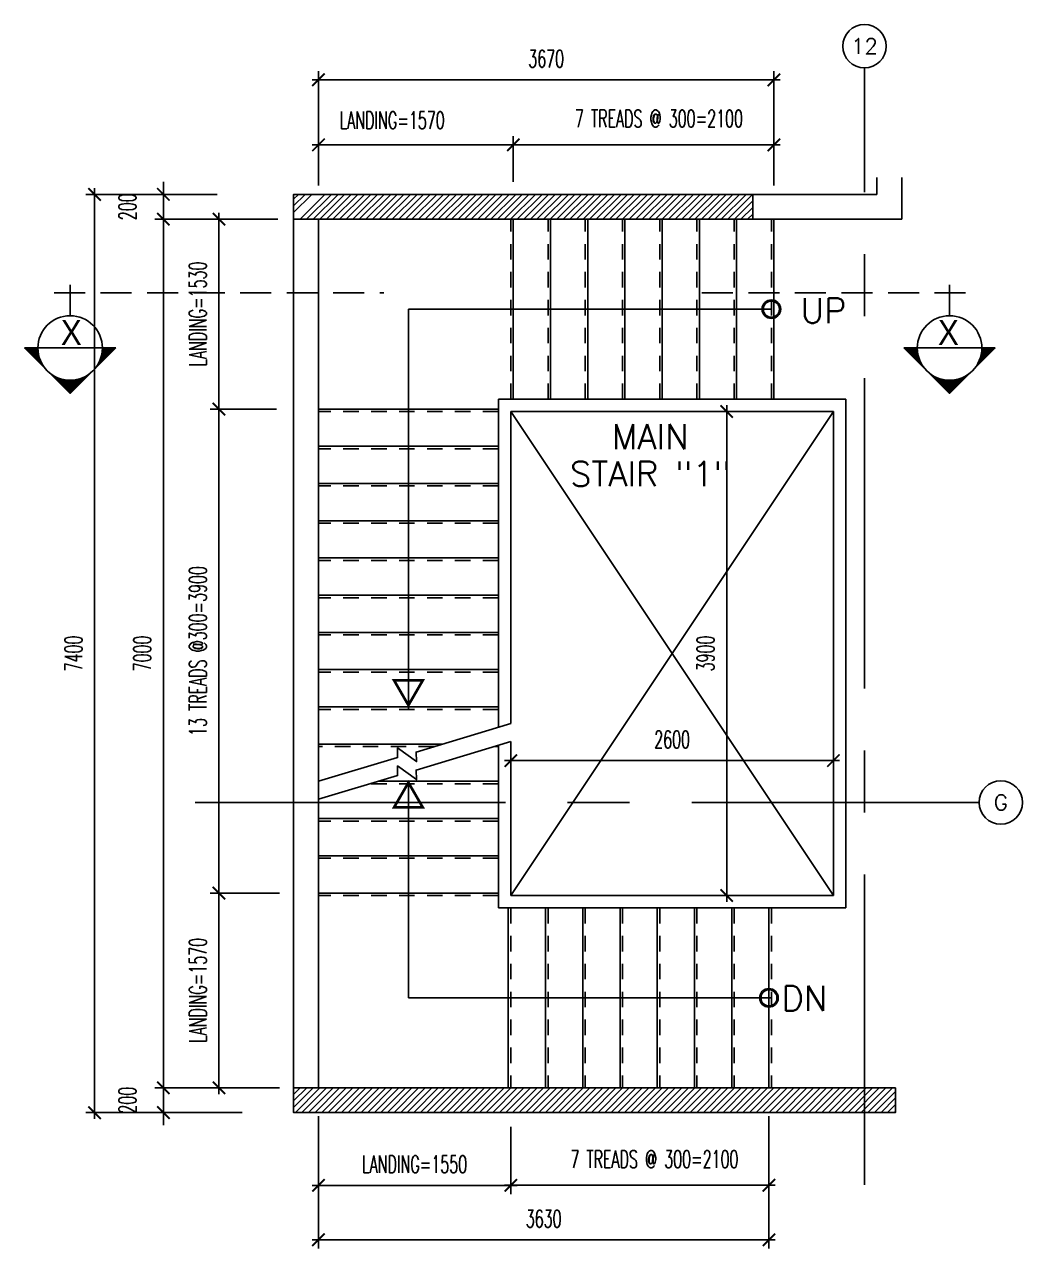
# Model space of a CAD drawing. Extents: x 417968.7 to 418005.4, y 43443.8 to 43480.2.
# Drawn here: x 417968.7 to 417976.75, y 43456.59 to 43466.45 of the extents above; entities that cross this region are included whole.
import ezdxf
from ezdxf.enums import TextEntityAlignment as Align

# ---------------------------------------------------------------- set-up
doc = ezdxf.new("R2010")
doc.units = 0
doc.header["$MEASUREMENT"] = 0
doc.header["$PDMODE"] = 3
doc.header["$PDSIZE"] = 0.1
for name, pattern in [('CENTERX2', [4, 2.5, -0.5, 0.5, -0.5]), ('HIDDEN', [0.375, 0.25, -0.125]), ('HIDDEN2', [0.1875, 0.125, -0.0625])]:
    doc.linetypes.add(name, pattern=pattern)
doc.layers.get('0').update_dxf_attribs({"linetype": 'CONTINUOUS'})
doc.layers.get('DEFPOINTS').update_dxf_attribs({"linetype": 'CONTINUOUS'})
for name, color, linetype in [('AX-CR', 2, 'CONTINUOUS'), ('AX-TXT', 4, 'CONTINUOUS'), ('AXES', 11, 'CENTERX2'), ('COL', 2, 'CONTINUOUS'), ('DIM', 4, 'CONTINUOUS'), ('DIM-OUT', 4, 'CONTINUOUS'), ('ELEV-MARK', 6, 'CONTINUOUS'), ('HAT', 8, 'CONTINUOUS'), ('RM-NAME', 2, 'CONTINUOUS'), ('SHAFT', 3, 'CONTINUOUS'), ('STR', 5, 'CONTINUOUS'), ('TXT1', 2, 'CONTINUOUS'), ('WALL', 6, 'CONTINUOUS')]:
    doc.layers.add(name, color=color, linetype=linetype)
doc.styles.add('ROMANS', font='ROMANS.shx', dxfattribs={"width": 0.6})
doc.styles.add('TTXT', font='swisse.ttf', dxfattribs={"width": 0.6})
doc.dimstyles.new('STANDARD in', dxfattribs={"dimtxt": 0.14, "dimasz": 0.1, "dimexe": 0.07, "dimexo": 0.05, "dimgap": 0.1, "dimtad": 1, "dimdec": 0, "dimlfac": 1000, "dimzin": 0, "dimdsep": 46, "dimtxsty": 'ROMANS', "dimblk": 'ARCHTICK', "dimcen": 0.05, "dimdle": 0.05, "dimclrd": 4, "dimclre": 4, "dimclrt": 2, "dimadec": 0, "dimazin": 0, "dimtfac": 1, "dimtdec": 0, "dimtmove": 2, "dimatfit": 3, "dimfxl": 0, "dimtolj": 1, "dimtzin": 0, "dimarcsym": 0})

# ---------------------------------------------------------------- blocks, each defined once
blk = doc.blocks.new('AXU')
at = {"layer": 'AX-CR'}
blk.add_circle((0, 350), 350, dxfattribs=at)
at = {"layer": 'AX-TXT', "style": 'ROMANS'}
blk.add_attdef('AX', text='', height=250, dxfattribs=at).set_placement((0, 350), align=Align.MIDDLE)
blk = doc.blocks.new('AXR')
at = {"layer": 'AX-CR'}
blk.add_circle((350, 0), 350, dxfattribs=at)
at = {"layer": 'AX-TXT', "style": 'ROMANS'}
blk.add_attdef('AX', text='', height=250, dxfattribs=at).set_placement((350, 0), align=Align.MIDDLE)
blk = doc.blocks.new('*X53')
at = {"color": 0}
for p, q in [((76229.2, 144853.9), (76375, 144999.7)), ((76229.2, 144907), (76322, 144999.7)), ((76229.2, 144960), (76269, 144999.7)), ((76281.1, 144799.7), (76481.1, 144999.7)), ((76334.1, 144799.7), (76534.1, 144999.7)), ((76387.2, 144799.7), (76587.2, 144999.7)), ((76440.2, 144799.7), (76640.2, 144999.7)), ((76493.2, 144799.7), (76693.2, 144999.7)), ((76546.3, 144799.7), (76746.3, 144999.7)), ((76599.3, 144799.7), (76799.3, 144999.7)), ((76652.3, 144799.7), (76852.3, 144999.7)), ((76705.4, 144799.7), (76905.4, 144999.7)), ((76758.4, 144799.7), (76958.4, 144999.7)), ((76811.4, 144799.7), (77011.4, 144999.7)), ((76864.4, 144799.7), (77064.4, 144999.7)), ((76917.5, 144799.7), (77117.5, 144999.7)), ((76970.5, 144799.7), (77170.5, 144999.7)), ((77023.5, 144799.7), (77223.5, 144999.7)), ((77076.6, 144799.7), (77276.6, 144999.7)), ((77129.6, 144799.7), (77329.6, 144999.7)), ((77182.6, 144799.7), (77382.6, 144999.7)), ((77235.7, 144799.7), (77435.7, 144999.7)), ((77288.7, 144799.7), (77488.7, 144999.7)), ((77341.7, 144799.7), (77541.7, 144999.7)), ((77394.8, 144799.7), (77594.8, 144999.7)), ((77447.8, 144799.7), (77647.8, 144999.7)), ((77500.8, 144799.7), (77700.8, 144999.7)), ((77553.9, 144799.7), (77753.9, 144999.7)), ((77606.9, 144799.7), (77806.9, 144999.7)), ((77659.9, 144799.7), (77859.9, 144999.7)), ((77713, 144799.7), (77913, 144999.7)), ((77766, 144799.7), (77966, 144999.7)), ((77819, 144799.7), (78019, 144999.7)), ((77872.1, 144799.7), (78072.1, 144999.7)), ((77925.1, 144799.7), (78125.1, 144999.7)), ((77978.1, 144799.7), (78178.1, 144999.7)), ((78031.2, 144799.7), (78231.2, 144999.7)), ((78084.2, 144799.7), (78284.2, 144999.7)), ((78137.2, 144799.7), (78337.2, 144999.7)), ((78190.3, 144799.7), (78390.3, 144999.7)), ((78243.3, 144799.7), (78443.3, 144999.7)), ((78296.3, 144799.7), (78496.3, 144999.7)), ((78349.4, 144799.7), (78549.4, 144999.7)), ((78402.4, 144799.7), (78602.4, 144999.7)), ((78455.4, 144799.7), (78655.4, 144999.7)), ((78508.5, 144799.7), (78708.5, 144999.7)), ((78561.5, 144799.7), (78761.5, 144999.7)), ((78614.5, 144799.7), (78814.5, 144999.7)), ((78667.6, 144799.7), (78867.6, 144999.7)), ((78720.6, 144799.7), (78920.6, 144999.7)), ((78773.6, 144799.7), (78973.6, 144999.7)), ((78826.7, 144799.7), (79026.7, 144999.7)), ((78879.7, 144799.7), (79079.7, 144999.7)), ((78932.7, 144799.7), (79132.7, 144999.7)), ((78985.8, 144799.7), (79185.8, 144999.7)), ((79038.8, 144799.7), (79238.8, 144999.7)), ((79091.8, 144799.7), (79291.8, 144999.7)), ((79144.9, 144799.7), (79344.9, 144999.7)), ((79197.9, 144799.7), (79397.9, 144999.7)), ((79250.9, 144799.7), (79450.9, 144999.7)), ((79304, 144799.7), (79504, 144999.7)), ((79357, 144799.7), (79557, 144999.7)), ((79410, 144799.7), (79610, 144999.7)), ((79463.1, 144799.7), (79663.1, 144999.7)), ((79516.1, 144799.7), (79716.1, 144999.7)), ((79569.1, 144799.7), (79769.1, 144999.7)), ((79622.2, 144799.7), (79822.2, 144999.7)), ((79675.2, 144799.7), (79875.2, 144999.7)), ((79728.2, 144799.7), (79928.2, 144999.7)), ((79781.3, 144799.7), (79929.2, 144947.7)), ((79834.3, 144799.7), (79929.2, 144894.7)), ((79887.3, 144799.7), (79929.2, 144841.6))]:
    blk.add_line(p, q, dxfattribs=at)
blk = doc.blocks.new('*X52')
at = {"color": 0}
for p, q in [((76229.2, 137641.4), (76387.5, 137799.7)), ((76229.2, 137694.5), (76334.5, 137799.7)), ((76229.2, 137747.5), (76281.4, 137799.7)), ((76240.5, 137599.7), (76440.5, 137799.7)), ((76293.6, 137599.7), (76493.6, 137799.7)), ((76346.6, 137599.7), (76546.6, 137799.7)), ((76399.6, 137599.7), (76599.6, 137799.7)), ((76452.7, 137599.7), (76652.7, 137799.7)), ((76505.7, 137599.7), (76705.7, 137799.7)), ((76558.7, 137599.7), (76758.7, 137799.7)), ((76611.8, 137599.7), (76811.8, 137799.7)), ((76664.8, 137599.7), (76864.8, 137799.7)), ((76717.8, 137599.7), (76917.8, 137799.7)), ((76770.9, 137599.7), (76970.9, 137799.7)), ((76823.9, 137599.7), (77023.9, 137799.7)), ((76876.9, 137599.7), (77076.9, 137799.7)), ((76930, 137599.7), (77130, 137799.7)), ((76983, 137599.7), (77183, 137799.7)), ((77036, 137599.7), (77236, 137799.7)), ((77089.1, 137599.7), (77289.1, 137799.7)), ((77142.1, 137599.7), (77342.1, 137799.7)), ((77195.1, 137599.7), (77395.1, 137799.7)), ((77248.2, 137599.7), (77448.2, 137799.7)), ((77301.2, 137599.7), (77501.2, 137799.7)), ((77354.2, 137599.7), (77554.2, 137799.7)), ((77407.3, 137599.7), (77607.3, 137799.7)), ((77460.3, 137599.7), (77660.3, 137799.7)), ((77513.3, 137599.7), (77713.3, 137799.7)), ((77566.4, 137599.7), (77766.4, 137799.7)), ((77619.4, 137599.7), (77819.4, 137799.7)), ((77672.4, 137599.7), (77872.4, 137799.7)), ((77725.5, 137599.7), (77925.5, 137799.7)), ((77778.5, 137599.7), (77978.5, 137799.7)), ((77831.5, 137599.7), (78031.5, 137799.7)), ((77884.6, 137599.7), (78084.6, 137799.7)), ((77937.6, 137599.7), (78137.6, 137799.7)), ((77990.6, 137599.7), (78190.6, 137799.7)), ((78043.7, 137599.7), (78243.7, 137799.7)), ((78096.7, 137599.7), (78296.7, 137799.7)), ((78149.7, 137599.7), (78349.7, 137799.7)), ((78202.8, 137599.7), (78402.8, 137799.7)), ((78255.8, 137599.7), (78455.8, 137799.7)), ((78308.8, 137599.7), (78508.8, 137799.7)), ((78361.9, 137599.7), (78561.9, 137799.7)), ((78414.9, 137599.7), (78614.9, 137799.7)), ((78467.9, 137599.7), (78667.9, 137799.7)), ((78521, 137599.7), (78721, 137799.7)), ((78574, 137599.7), (78774, 137799.7)), ((78627, 137599.7), (78827, 137799.7)), ((78680.1, 137599.7), (78880.1, 137799.7)), ((78733.1, 137599.7), (78933.1, 137799.7)), ((78786.1, 137599.7), (78986.1, 137799.7)), ((78839.2, 137599.7), (79039.2, 137799.7)), ((78892.2, 137599.7), (79092.2, 137799.7)), ((78945.2, 137599.7), (79145.2, 137799.7)), ((78998.3, 137599.7), (79198.3, 137799.7)), ((79051.3, 137599.7), (79251.3, 137799.7)), ((79104.3, 137599.7), (79304.3, 137799.7)), ((79157.4, 137599.7), (79357.4, 137799.7)), ((79210.4, 137599.7), (79410.4, 137799.7)), ((79263.4, 137599.7), (79463.4, 137799.7)), ((79316.5, 137599.7), (79516.5, 137799.7)), ((79369.5, 137599.7), (79569.5, 137799.7)), ((79422.5, 137599.7), (79622.5, 137799.7)), ((79475.6, 137599.7), (79675.6, 137799.7)), ((79528.6, 137599.7), (79728.6, 137799.7)), ((79581.6, 137599.7), (79781.6, 137799.7)), ((79634.7, 137599.7), (79834.7, 137799.7)), ((79687.7, 137599.7), (79887.7, 137799.7)), ((79740.7, 137599.7), (79940.7, 137799.7)), ((79793.8, 137599.7), (79993.8, 137799.7)), ((79846.8, 137599.7), (80046.8, 137799.7)), ((79899.8, 137599.7), (80099.8, 137799.7)), ((79952.9, 137599.7), (80152.9, 137799.7)), ((80005.9, 137599.7), (80205.9, 137799.7)), ((80058.9, 137599.7), (80258.9, 137799.7)), ((80112, 137599.7), (80312, 137799.7)), ((80165, 137599.7), (80365, 137799.7)), ((80218, 137599.7), (80418, 137799.7)), ((80271.1, 137599.7), (80471.1, 137799.7)), ((80324.1, 137599.7), (80524.1, 137799.7)), ((80377.1, 137599.7), (80577.1, 137799.7)), ((80430.2, 137599.7), (80630.2, 137799.7)), ((80483.2, 137599.7), (80683.2, 137799.7)), ((80536.2, 137599.7), (80736.2, 137799.7)), ((80589.2, 137599.7), (80789.2, 137799.7)), ((80642.3, 137599.7), (80842.3, 137799.7)), ((80695.3, 137599.7), (80895.3, 137799.7)), ((80748.3, 137599.7), (80948.3, 137799.7)), ((80801.4, 137599.7), (81001.4, 137799.7)), ((80854.4, 137599.7), (81054.4, 137799.7)), ((80907.4, 137599.7), (81079.2, 137771.5)), ((80960.5, 137599.7), (81079.2, 137718.5)), ((81013.5, 137599.7), (81079.2, 137665.4)), ((81066.5, 137599.7), (81079.2, 137612.4))]:
    blk.add_line(p, q, dxfattribs=at)
blk = doc.blocks.new('_ARCHTICK')
at = {"color": 0, "linetype": 'ByBlock', "const_width": 0.15}
blk.add_lwpolyline([(-0.5, -0.5), (0.5, 0.5)], dxfattribs=at)
blk = doc.blocks.new('*D54')
at = {"layer": 'DEFPOINTS', "color": 0, "linetype": 'ByBlock'}
for p in [(417974.4456, 43463.3355), (417974.3628, 43459.4355), (417974.4456, 43459.4355)]:
    blk.add_point(p, dxfattribs=at)
at = {"layer": 'DIM', "color": 4, "linetype": 'ByBlock', "lineweight": -2}
for p, q in [((417974.3628, 43463.3855), (417974.3628, 43459.3855)), ((417974.3956, 43463.3355), (417974.2928, 43463.3355)), ((417974.3956, 43459.4355), (417974.2928, 43459.4355))]:
    blk.add_line(p, q, dxfattribs=at)
at = {"layer": 'DIM', "color": 4, "linetype": 'ByBlock', "lineweight": -2, "xscale": 0.1, "yscale": 0.1, "zscale": 0.1}
for p, rotation in [((417974.3628, 43463.3355), 90), ((417974.3628, 43459.4355), 270)]:
    blk.add_blockref('_ARCHTICK', p, dxfattribs=dict(at, rotation=rotation))
at = {"layer": 'DIM', "color": 2, "linetype": 'ByBlock', "insert": (417974.1928, 43461.3855), "char_height": 0.14, "attachment_point": 5, "rotation": 90, "style": 'ROMANS'}
blk.add_mtext('\\A1;3900', dxfattribs=at)
blk = doc.blocks.new('*D55')
at = {"layer": 'DEFPOINTS', "color": 0, "linetype": 'ByBlock'}
for p in [(417972.6232, 43460.5228), (417972.6232, 43460.5228), (417975.2232, 43460.5228)]:
    blk.add_point(p, dxfattribs=at)
at = {"layer": 'DIM', "color": 4, "linetype": 'ByBlock', "lineweight": -2}
for p, q in [((417972.6232, 43460.5728), (417972.6232, 43460.5928)), ((417975.2232, 43460.5728), (417975.2232, 43460.5928)), ((417975.2732, 43460.5228), (417972.5732, 43460.5228))]:
    blk.add_line(p, q, dxfattribs=at)
at = {"layer": 'DIM', "color": 4, "linetype": 'ByBlock', "lineweight": -2, "xscale": 0.1, "yscale": 0.1, "zscale": 0.1, "rotation": 180}
blk.add_blockref('_ARCHTICK', (417972.6232, 43460.5228), dxfattribs=at)
at = {"layer": 'DIM', "color": 4, "linetype": 'ByBlock', "lineweight": -2, "xscale": 0.1, "yscale": 0.1, "zscale": 0.1}
blk.add_blockref('_ARCHTICK', (417975.2232, 43460.5228), dxfattribs=at)
at = {"layer": 'DIM', "color": 2, "linetype": 'ByBlock', "insert": (417973.9232, 43460.6928), "char_height": 0.14, "attachment_point": 5, "style": 'ROMANS'}
blk.add_mtext('\\A1;2600', dxfattribs=at)
blk = doc.blocks.new('*D56')
at = {"layer": 'DEFPOINTS', "color": 0}
for p in [(417970.3072, 43464.8855), (417969.8233, 43457.8855), (417970.3543, 43457.8855)]:
    blk.add_point(p, dxfattribs=at)
at = {"layer": 'DIM-OUT', "color": 4, "lineweight": -2}
for p, q in [((417969.8233, 43464.9355), (417969.8233, 43457.8355)), ((417970.2572, 43464.8855), (417969.7533, 43464.8855)), ((417970.3043, 43457.8855), (417969.7533, 43457.8855))]:
    blk.add_line(p, q, dxfattribs=at)
at = {"layer": 'DIM-OUT', "color": 4, "lineweight": -2, "xscale": 0.1, "yscale": 0.1, "zscale": 0.1}
for p, rotation in [((417969.8233, 43464.8855), 90), ((417969.8233, 43457.8855), 270)]:
    blk.add_blockref('_ARCHTICK', p, dxfattribs=dict(at, rotation=rotation))
at = {"layer": 'DIM-OUT', "color": 2, "insert": (417969.6533, 43461.3855), "char_height": 0.14, "attachment_point": 5, "rotation": 90, "style": 'ROMANS'}
blk.add_mtext('\\A1;7000', dxfattribs=at)
blk = doc.blocks.new('*D57')
at = {"layer": 'DEFPOINTS', "color": 0}
for p in [(417969.8233, 43465.0855), (417970.3079, 43465.0855), (417970.1131, 43464.8855)]:
    blk.add_point(p, dxfattribs=at)
at = {"layer": 'DIM-OUT', "color": 4, "lineweight": -2}
for p, q in [((417969.8233, 43465.0855), (417969.8233, 43465.1855)), ((417970.2579, 43465.0855), (417969.7533, 43465.0855)), ((417969.8233, 43464.8855), (417969.8233, 43465.0855)), ((417970.0631, 43464.8855), (417969.7533, 43464.8855)), ((417969.8233, 43464.8855), (417969.8233, 43464.7855))]:
    blk.add_line(p, q, dxfattribs=at)
at = {"layer": 'DIM-OUT', "color": 4, "lineweight": -2, "xscale": 0.1, "yscale": 0.1, "zscale": 0.1}
for p, rotation in [((417969.8233, 43465.0855), 270), ((417969.8233, 43464.8855), 90)]:
    blk.add_blockref('_ARCHTICK', p, dxfattribs=dict(at, rotation=rotation))
at = {"layer": 'DIM-OUT', "color": 2, "insert": (417969.5333, 43464.9855), "char_height": 0.14, "attachment_point": 5, "rotation": 90, "style": 'ROMANS'}
blk.add_mtext('\\A1;200', dxfattribs=at)
blk = doc.blocks.new('*D58')
at = {"layer": 'DEFPOINTS', "color": 0}
for p in [(417969.8233, 43457.8855), (417970.3079, 43457.8855), (417970.3657, 43457.6855)]:
    blk.add_point(p, dxfattribs=at)
at = {"layer": 'DIM-OUT', "color": 4, "lineweight": -2}
for p, q in [((417969.8233, 43457.8855), (417969.8233, 43457.9855)), ((417970.2579, 43457.8855), (417969.7533, 43457.8855)), ((417969.8233, 43457.6855), (417969.8233, 43457.8855)), ((417970.3157, 43457.6855), (417969.7533, 43457.6855)), ((417969.8233, 43457.6855), (417969.8233, 43457.5855))]:
    blk.add_line(p, q, dxfattribs=at)
at = {"layer": 'DIM-OUT', "color": 4, "lineweight": -2, "xscale": 0.1, "yscale": 0.1, "zscale": 0.1}
for p, rotation in [((417969.8233, 43457.8855), 270), ((417969.8233, 43457.6855), 90)]:
    blk.add_blockref('_ARCHTICK', p, dxfattribs=dict(at, rotation=rotation))
at = {"layer": 'DIM-OUT', "color": 2, "insert": (417969.5333, 43457.7855), "char_height": 0.14, "attachment_point": 5, "rotation": 90, "style": 'ROMANS'}
blk.add_mtext('\\A1;200', dxfattribs=at)
blk = doc.blocks.new('*D59')
at = {"layer": 'DEFPOINTS', "color": 0}
for p in [(417970.2547, 43465.0855), (417969.2693, 43457.6855), (417970.5073, 43457.6855)]:
    blk.add_point(p, dxfattribs=at)
at = {"layer": 'DIM-OUT', "color": 4, "lineweight": -2}
for p, q in [((417969.2693, 43465.1355), (417969.2693, 43457.6355)), ((417970.2047, 43465.0855), (417969.1993, 43465.0855)), ((417970.4573, 43457.6855), (417969.1993, 43457.6855))]:
    blk.add_line(p, q, dxfattribs=at)
at = {"layer": 'DIM-OUT', "color": 4, "lineweight": -2, "xscale": 0.1, "yscale": 0.1, "zscale": 0.1}
for p, rotation in [((417969.2693, 43465.0855), 90), ((417969.2693, 43457.6855), 270)]:
    blk.add_blockref('_ARCHTICK', p, dxfattribs=dict(at, rotation=rotation))
at = {"layer": 'DIM-OUT', "color": 2, "insert": (417969.0993, 43461.3855), "char_height": 0.14, "attachment_point": 5, "rotation": 90, "style": 'ROMANS'}
blk.add_mtext('\\A1;7400', dxfattribs=at)
blk = doc.blocks.new('*D61')
at = {"layer": 'DEFPOINTS', "color": 0}
for p in [(417972.6432, 43465.4845), (417971.0732, 43465.1372), (417972.6432, 43465.1372)]:
    blk.add_point(p, dxfattribs=at)
at = {"layer": 'DIM-OUT', "color": 4, "lineweight": -2}
for p, q in [((417971.0732, 43465.1872), (417971.0732, 43465.5545)), ((417972.6432, 43465.1872), (417972.6432, 43465.5545)), ((417971.0232, 43465.4845), (417972.6932, 43465.4845))]:
    blk.add_line(p, q, dxfattribs=at)
at = {"layer": 'DIM-OUT', "color": 4, "lineweight": -2, "xscale": 0.1, "yscale": 0.1, "zscale": 0.1, "rotation": 180}
blk.add_blockref('_ARCHTICK', (417971.0732, 43465.4845), dxfattribs=at)
at = {"layer": 'DIM-OUT', "color": 4, "lineweight": -2, "xscale": 0.1, "yscale": 0.1, "zscale": 0.1}
blk.add_blockref('_ARCHTICK', (417972.6432, 43465.4845), dxfattribs=at)
at = {"layer": 'DIM-OUT', "color": 2, "insert": (417971.6673, 43465.6825), "char_height": 0.14, "attachment_point": 5, "style": 'ROMANS'}
blk.add_mtext('\\A1;LANDING=1570', dxfattribs=at)
blk = doc.blocks.new('*D62')
at = {"layer": 'DEFPOINTS', "color": 0}
for p in [(417974.7432, 43465.4845), (417972.6432, 43465.1372), (417974.7432, 43465.1372)]:
    blk.add_point(p, dxfattribs=at)
at = {"layer": 'DIM-OUT', "color": 4, "lineweight": -2}
for p, q in [((417972.6432, 43465.1872), (417972.6432, 43465.5545)), ((417974.7432, 43465.1872), (417974.7432, 43465.5545)), ((417972.5932, 43465.4845), (417974.7932, 43465.4845))]:
    blk.add_line(p, q, dxfattribs=at)
at = {"layer": 'DIM-OUT', "color": 4, "lineweight": -2, "xscale": 0.1, "yscale": 0.1, "zscale": 0.1, "rotation": 180}
blk.add_blockref('_ARCHTICK', (417972.6432, 43465.4845), dxfattribs=at)
at = {"layer": 'DIM-OUT', "color": 4, "lineweight": -2, "xscale": 0.1, "yscale": 0.1, "zscale": 0.1}
blk.add_blockref('_ARCHTICK', (417974.7432, 43465.4845), dxfattribs=at)
at = {"layer": 'DIM-OUT', "color": 2, "insert": (417973.8171, 43465.6963), "char_height": 0.14, "attachment_point": 5, "style": 'ROMANS'}
blk.add_mtext('\\A1;7 TREADS @ 300=2100', dxfattribs=at)
blk = doc.blocks.new('*D63')
at = {"layer": 'DEFPOINTS', "color": 0}
for p in [(417970.7966, 43464.8855), (417970.2708, 43463.3555), (417970.7857, 43463.3555)]:
    blk.add_point(p, dxfattribs=at)
at = {"layer": 'DIM-OUT', "color": 4, "lineweight": -2}
for p, q in [((417970.2708, 43464.9355), (417970.2708, 43463.3055)), ((417970.7466, 43464.8855), (417970.2008, 43464.8855)), ((417970.7357, 43463.3555), (417970.2008, 43463.3555))]:
    blk.add_line(p, q, dxfattribs=at)
at = {"layer": 'DIM-OUT', "color": 4, "lineweight": -2, "xscale": 0.1, "yscale": 0.1, "zscale": 0.1}
for p, rotation in [((417970.2708, 43464.8855), 90), ((417970.2708, 43463.3555), 270)]:
    blk.add_blockref('_ARCHTICK', p, dxfattribs=dict(at, rotation=rotation))
at = {"layer": 'DIM-OUT', "color": 2, "insert": (417970.1008, 43464.1205), "char_height": 0.14, "attachment_point": 5, "rotation": 90, "style": 'ROMANS'}
blk.add_mtext('\\A1;LANDING=1530', dxfattribs=at)
blk = doc.blocks.new('*D64')
at = {"layer": 'DEFPOINTS', "color": 0}
for p in [(417970.6999, 43463.3555), (417970.2713, 43459.4555), (417970.6999, 43459.4555)]:
    blk.add_point(p, dxfattribs=at)
at = {"layer": 'DIM-OUT', "color": 4, "lineweight": -2}
for p, q in [((417970.6499, 43463.3555), (417970.2013, 43463.3555)), ((417970.2713, 43463.4055), (417970.2713, 43459.4055)), ((417970.6499, 43459.4555), (417970.2013, 43459.4555))]:
    blk.add_line(p, q, dxfattribs=at)
at = {"layer": 'DIM-OUT', "color": 4, "lineweight": -2, "xscale": 0.1, "yscale": 0.1, "zscale": 0.1}
for p, rotation in [((417970.2713, 43463.3555), 90), ((417970.2713, 43459.4555), 270)]:
    blk.add_blockref('_ARCHTICK', p, dxfattribs=dict(at, rotation=rotation))
at = {"layer": 'DIM-OUT', "color": 2, "insert": (417970.1013, 43461.4055), "char_height": 0.14, "attachment_point": 5, "rotation": 90, "style": 'ROMANS'}
blk.add_mtext('\\A1;13 TREADS @300=3900', dxfattribs=at)
blk = doc.blocks.new('*D65')
at = {"layer": 'DEFPOINTS', "color": 0}
for p in [(417970.8091, 43459.4555), (417970.2713, 43457.8855), (417970.8091, 43457.8855)]:
    blk.add_point(p, dxfattribs=at)
at = {"layer": 'DIM-OUT', "color": 4, "lineweight": -2}
for p, q in [((417970.2713, 43459.5055), (417970.2713, 43457.8355)), ((417970.7591, 43459.4555), (417970.2013, 43459.4555)), ((417970.7591, 43457.8855), (417970.2013, 43457.8855))]:
    blk.add_line(p, q, dxfattribs=at)
at = {"layer": 'DIM-OUT', "color": 4, "lineweight": -2, "xscale": 0.1, "yscale": 0.1, "zscale": 0.1}
for p, rotation in [((417970.2713, 43459.4555), 90), ((417970.2713, 43457.8855), 270)]:
    blk.add_blockref('_ARCHTICK', p, dxfattribs=dict(at, rotation=rotation))
at = {"layer": 'DIM-OUT', "color": 2, "insert": (417970.1013, 43458.6705), "char_height": 0.14, "attachment_point": 5, "rotation": 90, "style": 'ROMANS'}
blk.add_mtext('\\A1;LANDING=1570', dxfattribs=at)
blk = doc.blocks.new('*D66')
at = {"layer": 'DEFPOINTS', "color": 0}
for p in [(417972.6232, 43457.621), (417974.7032, 43457.621), (417974.7032, 43457.1004)]:
    blk.add_point(p, dxfattribs=at)
at = {"layer": 'DIM-OUT', "color": 4, "lineweight": -2}
for p, q in [((417972.6232, 43457.571), (417972.6232, 43457.0304)), ((417974.7032, 43457.571), (417974.7032, 43457.0304)), ((417972.5732, 43457.1004), (417974.7532, 43457.1004))]:
    blk.add_line(p, q, dxfattribs=at)
at = {"layer": 'DIM-OUT', "color": 4, "lineweight": -2, "xscale": 0.1, "yscale": 0.1, "zscale": 0.1, "rotation": 180}
blk.add_blockref('_ARCHTICK', (417972.6232, 43457.1004), dxfattribs=at)
at = {"layer": 'DIM-OUT', "color": 4, "lineweight": -2, "xscale": 0.1, "yscale": 0.1, "zscale": 0.1}
blk.add_blockref('_ARCHTICK', (417974.7032, 43457.1004), dxfattribs=at)
at = {"layer": 'DIM-OUT', "color": 2, "insert": (417973.7807, 43457.3109), "char_height": 0.14, "attachment_point": 5, "style": 'ROMANS'}
blk.add_mtext('\\A1;7 TREADS @ 300=2100', dxfattribs=at)
blk = doc.blocks.new('*D70')
at = {"layer": 'DEFPOINTS', "color": 0}
for p in [(417971.0732, 43466.0084), (417971.0732, 43465.1077), (417974.7432, 43465.1077)]:
    blk.add_point(p, dxfattribs=at)
at = {"layer": 'DIM-OUT', "color": 4, "lineweight": -2}
for p, q in [((417974.7932, 43466.0084), (417971.0232, 43466.0084)), ((417971.0732, 43465.1577), (417971.0732, 43466.0784)), ((417974.7432, 43465.1577), (417974.7432, 43466.0784))]:
    blk.add_line(p, q, dxfattribs=at)
at = {"layer": 'DIM-OUT', "color": 4, "lineweight": -2, "xscale": 0.1, "yscale": 0.1, "zscale": 0.1, "rotation": 180}
blk.add_blockref('_ARCHTICK', (417971.0732, 43466.0084), dxfattribs=at)
at = {"layer": 'DIM-OUT', "color": 4, "lineweight": -2, "xscale": 0.1, "yscale": 0.1, "zscale": 0.1}
blk.add_blockref('_ARCHTICK', (417974.7432, 43466.0084), dxfattribs=at)
at = {"layer": 'DIM-OUT', "color": 2, "insert": (417972.9082, 43466.1784), "char_height": 0.14, "attachment_point": 5, "style": 'ROMANS'}
blk.add_mtext('\\A1;3670', dxfattribs=at)
blk = doc.blocks.new('*D71')
at = {"layer": 'DEFPOINTS', "color": 0}
for p in [(417971.0732, 43457.7086), (417974.7032, 43457.7086), (417974.7032, 43456.6607)]:
    blk.add_point(p, dxfattribs=at)
at = {"layer": 'DIM-OUT', "color": 4, "lineweight": -2}
for p, q in [((417971.0732, 43457.6586), (417971.0732, 43456.5907)), ((417974.7032, 43457.6586), (417974.7032, 43456.5907)), ((417971.0232, 43456.6607), (417974.7532, 43456.6607))]:
    blk.add_line(p, q, dxfattribs=at)
at = {"layer": 'DIM-OUT', "color": 4, "lineweight": -2, "xscale": 0.1, "yscale": 0.1, "zscale": 0.1, "rotation": 180}
blk.add_blockref('_ARCHTICK', (417971.0732, 43456.6607), dxfattribs=at)
at = {"layer": 'DIM-OUT', "color": 4, "lineweight": -2, "xscale": 0.1, "yscale": 0.1, "zscale": 0.1}
blk.add_blockref('_ARCHTICK', (417974.7032, 43456.6607), dxfattribs=at)
at = {"layer": 'DIM-OUT', "color": 2, "insert": (417972.8882, 43456.8307), "char_height": 0.14, "attachment_point": 5, "style": 'ROMANS'}
blk.add_mtext('\\A1;3630', dxfattribs=at)
blk = doc.blocks.new('*D72')
at = {"layer": 'DEFPOINTS', "color": 0}
for p in [(417971.0732, 43457.5249), (417972.6232, 43457.5256), (417971.0732, 43457.0997)]:
    blk.add_point(p, dxfattribs=at)
at = {"layer": 'DIM-OUT', "color": 4, "lineweight": -2}
for p, q in [((417971.0732, 43457.4749), (417971.0732, 43457.0297)), ((417972.6232, 43457.4756), (417972.6232, 43457.0297)), ((417972.6732, 43457.0997), (417971.0232, 43457.0997))]:
    blk.add_line(p, q, dxfattribs=at)
at = {"layer": 'DIM-OUT', "color": 4, "lineweight": -2, "xscale": 0.1, "yscale": 0.1, "zscale": 0.1, "rotation": 180}
blk.add_blockref('_ARCHTICK', (417971.0732, 43457.0997), dxfattribs=at)
at = {"layer": 'DIM-OUT', "color": 4, "lineweight": -2, "xscale": 0.1, "yscale": 0.1, "zscale": 0.1}
blk.add_blockref('_ARCHTICK', (417972.6232, 43457.0997), dxfattribs=at)
at = {"layer": 'DIM-OUT', "color": 2, "insert": (417971.8482, 43457.2697), "char_height": 0.14, "attachment_point": 5, "style": 'ROMANS'}
blk.add_mtext('\\A1;LANDING=1550', dxfattribs=at)
blk = doc.blocks.new('*X25')
at = {"color": 0}
for p, q in [((14608, 7877), (14819, 8088)), ((14625, 7890), (14821, 8086)), ((14637, 7899), (14823, 8084)), ((14647, 7905), (14825, 8082)), ((14656, 7910), (14826, 8081)), ((14664, 7915), (14828, 8079)), ((14671, 7919), (14830, 8077)), ((14678, 7922), (14832, 8075)), ((14685, 7925), (14833, 8073)), ((14691, 7928), (14835, 8072)), ((14697, 7930), (14837, 8070)), ((14703, 7933), (14839, 8068)), ((14709, 7935), (14841, 8066)), ((14714, 7937), (14842, 8065)), ((14719, 7938), (14844, 8063)), ((14725, 7940), (14846, 8061)), ((14730, 7941), (14848, 8059)), ((14734, 7943), (14849, 8058)), ((14739, 7944), (14851, 8056)), ((14744, 7945), (14853, 8054)), ((14749, 7946), (14855, 8052)), ((14753, 7947), (14856, 8051)), ((14757, 7948), (14858, 8049)), ((14762, 7949), (14860, 8047)), ((14766, 7950), (14862, 8045)), ((14770, 7950), (14863, 8043)), ((14774, 7951), (14865, 8042)), ((14778, 7951), (14867, 8040)), ((14782, 7952), (14869, 8038)), ((14786, 7952), (14871, 8036)), ((14790, 7953), (14872, 8035)), ((14794, 7953), (14874, 8033)), ((14798, 7953), (14876, 8031)), ((14802, 7953), (14878, 8029)), ((14805, 7954), (14879, 8028)), ((14809, 7954), (14881, 8026)), ((14813, 7954), (14883, 8024)), ((14816, 7954), (14885, 8022)), ((14820, 7954), (14886, 8020)), ((14823, 7954), (14888, 8019)), ((14827, 7954), (14890, 8017)), ((14830, 7954), (14892, 8015)), ((14834, 7953), (14894, 8013)), ((14837, 7953), (14895, 8012)), ((14840, 7953), (14897, 8010)), ((14844, 7953), (14899, 8008)), ((14847, 7953), (14901, 8006)), ((14850, 7952), (14902, 8005)), ((14853, 7952), (14904, 8003)), ((14856, 7952), (14906, 8001)), ((14860, 7951), (14908, 7999)), ((14863, 7951), (14909, 7997)), ((14866, 7950), (14911, 7996)), ((14869, 7950), (14913, 7994)), ((14872, 7949), (14915, 7992)), ((14875, 7949), (14917, 7990)), ((14878, 7948), (14918, 7989)), ((14881, 7948), (14920, 7987)), ((14884, 7947), (14922, 7985)), ((14887, 7947), (14924, 7983)), ((14890, 7946), (14925, 7982)), ((14893, 7945), (14927, 7980)), ((14895, 7945), (14929, 7978)), ((14898, 7944), (14931, 7976)), ((14901, 7943), (14932, 7974)), ((14904, 7942), (14934, 7973)), ((14907, 7942), (14936, 7971)), ((14909, 7941), (14938, 7969)), ((14912, 7940), (14939, 7967)), ((14915, 7939), (14941, 7966)), ((14917, 7938), (14943, 7964)), ((14920, 7937), (14945, 7962)), ((14923, 7937), (14947, 7960)), ((14925, 7936), (14948, 7959)), ((14928, 7935), (14950, 7957)), ((14931, 7934), (14952, 7955)), ((14933, 7933), (14954, 7953)), ((14936, 7932), (14955, 7952)), ((14938, 7931), (14957, 7950)), ((14941, 7930), (14959, 7948)), ((14943, 7929), (14961, 7946)), ((14946, 7928), (14962, 7944)), ((14948, 7927), (14964, 7943)), ((14951, 7926), (14966, 7941)), ((14953, 7925), (14968, 7939)), ((14956, 7923), (14970, 7937)), ((14958, 7922), (14971, 7936)), ((14960, 7921), (14973, 7934)), ((14963, 7920), (14975, 7932)), ((14965, 7919), (14977, 7930)), ((14967, 7918), (14978, 7929)), ((14970, 7916), (14980, 7927)), ((14972, 7915), (14982, 7925)), ((14974, 7914), (14984, 7923)), ((14977, 7913), (14985, 7921)), ((14979, 7911), (14987, 7920)), ((14981, 7910), (14989, 7918)), ((14983, 7909), (14991, 7916)), ((14986, 7908), (14993, 7914)), ((14988, 7906), (14994, 7913)), ((14990, 7905), (14996, 7911)), ((14992, 7903), (14998, 7909)), ((14994, 7902), (15000, 7907)), ((14997, 7901), (15001, 7906)), ((14999, 7899), (15003, 7904)), ((15001, 7898), (15005, 7902)), ((15003, 7896), (15007, 7900)), ((15005, 7895), (15008, 7898)), ((15007, 7894), (15010, 7897)), ((15009, 7892), (15012, 7895)), ((15011, 7891), (15014, 7893)), ((15013, 7889), (15016, 7891)), ((14360, 7629), (14571, 7839)), ((14364, 7629), (14557, 7822)), ((14368, 7629), (14549, 7810)), ((14371, 7629), (14542, 7800)), ((14375, 7629), (14537, 7791)), ((14378, 7629), (14533, 7783)), ((14382, 7629), (14529, 7776)), ((14385, 7629), (14525, 7769)), ((15015, 7888), (15017, 7890)), ((15017, 7886), (15019, 7888)), ((15019, 7884), (15021, 7886)), ((15021, 7883), (15023, 7884)), ((15023, 7881), (15024, 7883)), ((15025, 7880), (15026, 7881)), ((15027, 7878), (15028, 7879)), ((15029, 7877), (15030, 7877)), ((15031, 7875), (15031, 7875)), ((15033, 7873), (15033, 7874)), ((15035, 7872), (15035, 7872)), ((15036, 7870), (15037, 7870)), ((15038, 7868), (15038, 7868)), ((15040, 7867), (15040, 7867)), ((15042, 7865), (15042, 7865)), ((15044, 7863), (15044, 7863)), ((15046, 7861), (15046, 7861)), ((15047, 7860), (15047, 7860)), ((15051, 7856), (15051, 7856)), ((15053, 7854), (15053, 7854)), ((15054, 7852), (15054, 7853)), ((15056, 7851), (15056, 7851)), ((15058, 7849), (15058, 7849)), ((15059, 7847), (15060, 7847)), ((15061, 7845), (15061, 7845)), ((15063, 7843), (15063, 7844)), ((15064, 7841), (15065, 7842)), ((15066, 7839), (15067, 7840)), ((15068, 7837), (15069, 7838)), ((15069, 7836), (15070, 7837)), ((15071, 7834), (15072, 7835)), ((15072, 7832), (15074, 7833)), ((15074, 7830), (15076, 7831)), ((15076, 7828), (15077, 7830)), ((15077, 7826), (15079, 7828)), ((15079, 7824), (15081, 7826)), ((15080, 7822), (15083, 7824)), ((15082, 7820), (15084, 7822)), ((15083, 7818), (15086, 7821)), ((15085, 7815), (15088, 7819)), ((15086, 7813), (15090, 7817)), ((15087, 7811), (15092, 7815)), ((15089, 7809), (15093, 7814)), ((15090, 7807), (15095, 7812)), ((15092, 7805), (15097, 7810)), ((15093, 7803), (15099, 7808)), ((15094, 7801), (15100, 7807)), ((15096, 7798), (15102, 7805)), ((15097, 7796), (15104, 7803)), ((15098, 7794), (15106, 7801)), ((15100, 7792), (15107, 7799)), ((15101, 7790), (15109, 7798)), ((15102, 7787), (15111, 7796)), ((15104, 7785), (15113, 7794)), ((15105, 7783), (15115, 7792)), ((15106, 7780), (15116, 7791)), ((15107, 7778), (15118, 7789)), ((15108, 7776), (15120, 7787)), ((15110, 7773), (15122, 7785)), ((15111, 7771), (15123, 7784)), ((15112, 7769), (15125, 7782)), ((15113, 7766), (15127, 7780)), ((15114, 7764), (15129, 7778)), ((15115, 7761), (15130, 7777)), ((15116, 7759), (15132, 7775)), ((15117, 7756), (15134, 7773)), ((15118, 7754), (15136, 7771)), ((15119, 7751), (15137, 7769)), ((14389, 7629), (14522, 7762)), ((14392, 7629), (14519, 7756)), ((14396, 7629), (14517, 7750)), ((14399, 7629), (14515, 7744)), ((14403, 7629), (14513, 7739)), ((14406, 7629), (14511, 7733)), ((14410, 7629), (14509, 7728)), ((14413, 7629), (14507, 7723)), ((14417, 7629), (14506, 7718)), ((14421, 7629), (14505, 7713)), ((14424, 7629), (14503, 7708)), ((14428, 7629), (14502, 7703)), ((14431, 7629), (14501, 7699)), ((14435, 7629), (14500, 7694)), ((14438, 7629), (14499, 7690)), ((14442, 7629), (14499, 7686)), ((14445, 7629), (14498, 7681)), ((14449, 7629), (14497, 7677)), ((14452, 7629), (14497, 7673)), ((14456, 7629), (14496, 7669)), ((14459, 7629), (14496, 7665)), ((14463, 7629), (14495, 7661)), ((14466, 7629), (14495, 7657)), ((14470, 7629), (14494, 7653)), ((14474, 7629), (14494, 7649)), ((14477, 7629), (14494, 7646)), ((15121, 7749), (15139, 7768)), ((15122, 7746), (15141, 7766)), ((15122, 7744), (15143, 7764)), ((15123, 7741), (15145, 7762)), ((15124, 7739), (15146, 7761)), ((15125, 7736), (15148, 7759)), ((15126, 7733), (15150, 7757)), ((15127, 7731), (15152, 7755)), ((15128, 7728), (15153, 7754)), ((15129, 7725), (15155, 7752)), ((15130, 7723), (15157, 7750)), ((15130, 7720), (15159, 7748)), ((15131, 7717), (15160, 7746)), ((15132, 7714), (15162, 7745)), ((15133, 7712), (15164, 7743)), ((15133, 7709), (15166, 7741)), ((15134, 7706), (15168, 7739)), ((15135, 7703), (15169, 7738)), ((15136, 7700), (15171, 7736)), ((15136, 7697), (15173, 7734)), ((15137, 7695), (15175, 7732)), ((15137, 7692), (15176, 7731)), ((15138, 7689), (15178, 7729)), ((15139, 7686), (15180, 7727)), ((15139, 7683), (15182, 7725)), ((15140, 7680), (15183, 7723)), ((15140, 7676), (15185, 7722)), ((15140, 7673), (15187, 7720)), ((15141, 7670), (15189, 7718)), ((15141, 7667), (15191, 7716)), ((15142, 7664), (15192, 7715)), ((15142, 7661), (15194, 7713)), ((15142, 7658), (15196, 7711)), ((15143, 7654), (15198, 7709)), ((15143, 7651), (15199, 7708)), ((15143, 7648), (15201, 7706)), ((15143, 7644), (15203, 7704)), ((15143, 7641), (15205, 7702)), ((15143, 7637), (15206, 7700)), ((15143, 7634), (15208, 7699)), ((15144, 7631), (15210, 7697)), ((15145, 7629), (15212, 7695)), ((15149, 7629), (15214, 7693)), ((15152, 7629), (15215, 7692)), ((15156, 7629), (15217, 7690)), ((15159, 7629), (15219, 7688)), ((15163, 7629), (15221, 7686)), ((15167, 7629), (15222, 7685)), ((15170, 7629), (15224, 7683)), ((15174, 7629), (15226, 7681)), ((15177, 7629), (15228, 7679)), ((15181, 7629), (15229, 7678)), ((15184, 7629), (15231, 7676)), ((15188, 7629), (15233, 7674)), ((15191, 7629), (15235, 7672)), ((15195, 7629), (15236, 7670)), ((15198, 7629), (15238, 7669)), ((15202, 7629), (15240, 7667)), ((15205, 7629), (15242, 7665)), ((15209, 7629), (15244, 7663)), ((15212, 7629), (15245, 7662)), ((15216, 7629), (15247, 7660)), ((15220, 7629), (15249, 7658)), ((15223, 7629), (15251, 7656)), ((15227, 7629), (15252, 7655)), ((15230, 7629), (15254, 7653)), ((15234, 7629), (15256, 7651)), ((15237, 7629), (15258, 7649)), ((15241, 7629), (15259, 7647)), ((15244, 7629), (15261, 7646)), ((14481, 7629), (14494, 7642)), ((14484, 7629), (14494, 7638)), ((14488, 7629), (14494, 7635)), ((14491, 7629), (14494, 7631)), ((15248, 7629), (15263, 7644)), ((15251, 7629), (15265, 7642)), ((15255, 7629), (15267, 7640)), ((15258, 7629), (15268, 7639)), ((15262, 7629), (15270, 7637)), ((15266, 7629), (15272, 7635)), ((15269, 7629), (15274, 7633)), ((15273, 7629), (15275, 7632)), ((15276, 7629), (15277, 7630))]:
    blk.add_line(p, q, dxfattribs=at)

msp = doc.modelspace()

# ---------------------------------------------------------------- linework, layer by layer
at = {"layer": 'AXES'}
for p, q in [((417975.4732, 43457.1038), (417975.4732, 43466.1045)), ((417975.4732, 43457.1038), (417975.4732, 43466.1045)), ((417970.0808, 43460.1855), (417976.3969, 43460.1855))]:
    msp.add_line(p, q, dxfattribs=at)
at = {"layer": 'COL'}
for points in [[(417970.8732, 43464.8855), (417970.8732, 43465.0855), (417974.5732, 43465.0855), (417974.5732, 43464.8855)], [(417975.7232, 43457.8855), (417970.8732, 43457.8855), (417970.8732, 43457.6855), (417975.7232, 43457.6855)]]:
    msp.add_lwpolyline(points, close=True, dxfattribs=at)
at = {"layer": 'ELEV-MARK', "color": 6, "linetype": 'HIDDEN'}
for p, q in [((417969.0718, 43464.1075), (417969.0718, 43464.4109)), ((417976.1592, 43464.1075), (417976.1592, 43464.4109)), ((417968.9428, 43464.292), (417971.5994, 43464.292)), ((417976.2882, 43464.292), (417974.0608, 43464.292))]:
    msp.add_line(p, q, dxfattribs=at)
at = {"layer": 'ELEV-MARK', "color": 6}
for p, q in [((417968.8118, 43463.8475), (417968.7041, 43463.8475)), ((417968.7041, 43463.8475), (417969.0718, 43463.4798)), ((417969.3318, 43463.8475), (417968.8118, 43463.8475)), ((417969.4395, 43463.8475), (417969.0718, 43463.4798)), ((417969.4395, 43463.8475), (417969.3318, 43463.8475)), ((417975.7915, 43463.8475), (417975.8992, 43463.8475)), ((417975.7915, 43463.8475), (417976.1592, 43463.4798)), ((417975.8992, 43463.8475), (417976.4192, 43463.8475)), ((417976.5269, 43463.8475), (417976.1592, 43463.4798)), ((417976.4192, 43463.8475), (417976.5269, 43463.8475))]:
    msp.add_line(p, q, dxfattribs=at)
for centre in [(417969.0718, 43463.8475), (417976.1592, 43463.8475)]:
    msp.add_circle(centre, 0.26, dxfattribs=at)
at = {"layer": 'SHAFT'}
for p, q in [((417972.6232, 43463.3355), (417975.2232, 43459.4355)), ((417972.6232, 43459.4355), (417975.2232, 43463.3355))]:
    msp.add_line(p, q, dxfattribs=at)
at = {"layer": 'STR', "linetype": 'HIDDEN2'}
for p, q in [((417972.6232, 43463.4355), (417972.6232, 43464.8855)), ((417972.9232, 43463.4355), (417972.9232, 43464.8855)), ((417973.2232, 43463.4355), (417973.2232, 43464.8855)), ((417973.5232, 43463.4355), (417973.5232, 43464.8855)), ((417973.8232, 43463.4355), (417973.8232, 43464.8855)), ((417974.1232, 43463.4355), (417974.1232, 43464.8855)), ((417974.4232, 43463.4355), (417974.4232, 43464.8855)), ((417974.7232, 43463.4355), (417974.7232, 43464.8855)), ((417972.5232, 43463.3355), (417971.0732, 43463.3355)), ((417972.5232, 43463.0355), (417971.0732, 43463.0355)), ((417972.5232, 43462.7355), (417971.0732, 43462.7355)), ((417972.5232, 43462.4355), (417971.0732, 43462.4355)), ((417972.5232, 43462.1355), (417971.0732, 43462.1355)), ((417972.5232, 43461.8355), (417971.0732, 43461.8355)), ((417972.5232, 43461.5355), (417971.0732, 43461.5355)), ((417972.5232, 43461.2355), (417971.0732, 43461.2355)), ((417972.5232, 43460.9355), (417971.0732, 43460.9355)), ((417972.0052, 43460.6355), (417971.0732, 43460.6355)), ((417972.5232, 43460.6355), (417972.4877, 43460.6355)), ((417972.5232, 43460.3355), (417971.4891, 43460.3355)), ((417972.5232, 43460.0355), (417971.0732, 43460.0355)), ((417972.5232, 43459.7355), (417971.0732, 43459.7355)), ((417972.5232, 43459.4355), (417971.0732, 43459.4355)), ((417972.6232, 43459.3355), (417972.6232, 43457.8855)), ((417972.9232, 43459.3355), (417972.9232, 43457.8855)), ((417973.2232, 43459.3355), (417973.2232, 43457.8855)), ((417973.5232, 43459.3355), (417973.5232, 43457.8855)), ((417973.8232, 43459.3355), (417973.8232, 43457.8855)), ((417974.1232, 43459.3355), (417974.1232, 43457.8855)), ((417974.4232, 43459.3355), (417974.4232, 43457.8855)), ((417974.7232, 43459.3355), (417974.7232, 43457.8855))]:
    msp.add_line(p, q, dxfattribs=at)
at = {"layer": 'STR'}
for p, q in [((417972.6432, 43463.4355), (417972.6432, 43464.8855)), ((417972.9432, 43463.4355), (417972.9432, 43464.8855)), ((417973.2432, 43463.4355), (417973.2432, 43464.8855)), ((417973.5432, 43463.4355), (417973.5432, 43464.8855)), ((417973.8432, 43463.4355), (417973.8432, 43464.8855)), ((417974.1432, 43463.4355), (417974.1432, 43464.8855)), ((417974.4432, 43463.4355), (417974.4432, 43464.8855)), ((417974.7432, 43463.4355), (417974.7432, 43464.8855)), ((417974.7232, 43464.1605), (417971.7982, 43464.1605)), ((417971.7982, 43464.1605), (417971.7982, 43460.9355)), ((417972.5232, 43463.3555), (417971.0732, 43463.3555)), ((417972.5232, 43463.3555), (417971.0732, 43463.3555)), ((417972.5232, 43463.4355), (417972.5232, 43460.7911)), ((417972.5232, 43463.4355), (417975.3232, 43463.4355)), ((417975.3232, 43463.4355), (417975.3232, 43459.3355)), ((417972.6232, 43463.3355), (417972.6232, 43460.8211)), ((417972.6232, 43463.3355), (417975.2232, 43463.3355)), ((417975.2232, 43463.3355), (417975.2232, 43459.4355)), ((417972.5232, 43463.0555), (417971.0732, 43463.0555)), ((417972.5232, 43462.7555), (417971.0732, 43462.7555)), ((417972.5232, 43462.4555), (417971.0732, 43462.4555)), ((417972.5232, 43462.1555), (417971.0732, 43462.1555)), ((417972.5232, 43461.8555), (417971.0732, 43461.8555)), ((417972.5232, 43461.5555), (417971.0732, 43461.5555)), ((417972.5232, 43461.2555), (417971.0732, 43461.2555)), ((417972.5232, 43460.9555), (417971.0732, 43460.9555)), ((417972.0718, 43460.6555), (417971.0732, 43460.6555)), ((417972.5232, 43460.6461), (417972.5232, 43459.3355)), ((417972.6232, 43460.6762), (417972.6232, 43459.4355)), ((417972.5232, 43460.3555), (417971.5557, 43460.3555)), ((417971.7982, 43460.3555), (417971.7982, 43458.6105)), ((417972.5232, 43460.0555), (417971.0732, 43460.0555)), ((417972.5232, 43459.7555), (417971.0732, 43459.7555)), ((417972.5232, 43459.4555), (417971.0732, 43459.4555)), ((417972.6232, 43459.4355), (417975.2232, 43459.4355)), ((417972.5232, 43459.3355), (417975.3232, 43459.3355)), ((417972.6032, 43459.3355), (417972.6032, 43457.8855)), ((417972.9032, 43459.3355), (417972.9032, 43457.8855)), ((417973.2032, 43459.3355), (417973.2032, 43457.8855)), ((417973.5032, 43459.3355), (417973.5032, 43457.8855)), ((417973.8032, 43459.3355), (417973.8032, 43457.8855)), ((417974.1032, 43459.3355), (417974.1032, 43457.8855)), ((417974.4032, 43459.3355), (417974.4032, 43457.8855)), ((417974.7032, 43459.3355), (417974.7032, 43457.8855)), ((417974.7232, 43458.6105), (417971.7982, 43458.6105))]:
    msp.add_line(p, q, dxfattribs=at)
at = {"layer": 'STR', "const_width": 0.0215}
for points in [[(417971.9136, 43461.1687), (417971.6827, 43461.1687), (417971.7982, 43460.9687)], [(417971.9136, 43460.1457), (417971.6827, 43460.1457), (417971.7982, 43460.3457)]]:
    msp.add_lwpolyline(points, close=True, dxfattribs=at)
at = {"layer": 'STR'}
for points in [[(417972.6232, 43460.8211), (417971.8594, 43460.5916), (417971.8645, 43460.5152), (417971.7109, 43460.6248), (417971.7109, 43460.547), (417971.0732, 43460.3555)], [(417972.6232, 43460.6762), (417971.8594, 43460.4467), (417971.8645, 43460.3702), (417971.7109, 43460.4799), (417971.7109, 43460.4021), (417971.0732, 43460.2105)]]:
    msp.add_lwpolyline(points, dxfattribs=at)
for centre, radius in [((417974.7232, 43464.1605), 0.075), ((417974.7232, 43464.1605), 0.065), ((417974.7032, 43458.6105), 0.075), ((417974.7032, 43458.6105), 0.065)]:
    msp.add_circle(centre, radius, dxfattribs=at)
at = {"layer": 'WALL'}
for p, q in [((417975.5732, 43465.0855), (417975.5732, 43465.2217)), ((417975.7732, 43464.8855), (417975.7732, 43465.2217)), ((417974.5732, 43465.0855), (417975.5732, 43465.0855)), ((417970.8732, 43464.8855), (417970.8732, 43459.5255)), ((417971.0732, 43464.8855), (417971.0732, 43457.8855)), ((417974.5732, 43464.8855), (417975.7732, 43464.8855)), ((417970.8732, 43460.3255), (417970.8732, 43457.6855))]:
    msp.add_line(p, q, dxfattribs=at)
at = {"layer": 'WALL', "linetype": 'ByBlock', "ltscale": 0.3}
for points in [[(417970.8732, 43465.0855), (417974.5732, 43465.0855), (417974.5732, 43464.8855), (417970.8732, 43464.8855)], [(417970.8732, 43457.8855), (417975.7232, 43457.8855), (417975.7232, 43457.6855), (417970.8732, 43457.6855)]]:
    msp.add_lwpolyline(points, close=True, dxfattribs=at)

# ---------------------------------------------------------------- block references
at = {"layer": 'AXES', "xscale": 0.0004999999946448952, "yscale": 0.000499999998282874, "zscale": 0.0005}
for name, p, values in [('AXU', (417975.4732, 43466.1045), {'AX': '12'}), ('AXU', (417975.4732, 43466.1045), {'AX': '12'}), ('AXR', (417976.3969, 43460.1855), {'AX': 'G'})]:
    msp.add_blockref(name, p, dxfattribs=at).add_auto_attribs(values)
at = {"layer": 'ELEV-MARK', "color": 11, "yscale": 0.000800000001618173, "zscale": 0.0008, "rotation": 180}
for p, xscale in [((417980.9267, 43469.9505), 0.000800000001618173), ((417964.3043, 43469.9505), -0.000800000001618173)]:
    msp.add_blockref('*X25', p, dxfattribs=dict(at, xscale=xscale))
at = {"layer": 'HAT', "xscale": 0.0009999999892897904, "yscale": 0.000999999996565748, "zscale": 0.001}
for name in ['*X53', '*X52']:
    msp.add_blockref(name, (417894.6439, 43320.0857), dxfattribs=at)

# ---------------------------------------------------------------- texts
at = {"layer": 'RM-NAME', "style": 'ROMANS'}
for s, p in [('UP', (417975.1439, 43464.1481)), ('MAIN', (417973.7476, 43463.1332)), ('STAIR "1"', (417973.7476, 43462.8332)), ('DN', (417974.9893, 43458.607))]:
    msp.add_text(s, height=0.2, dxfattribs=at).set_placement(p, align=Align.MIDDLE)
at = {"layer": 'TXT1', "color": 6, "style": 'TTXT', "width": 0.9}
for p in [(417969.0813, 43463.9724), (417976.1497, 43463.9724)]:
    msp.add_attdef('X', text='1', height=0.2, dxfattribs=at).set_placement(p, align=Align.MIDDLE)

# ---------------------------------------------------------------- dimensions: what is measured, and where the dimension line sits
at = {"layer": 'DIM', "linetype": 'ByBlock', "ltscale": 0.3}
dim = msp.add_linear_dim(base=(417974.3628, 43459.4355), p1=(417974.4456, 43463.3355), p2=(417974.4456, 43459.4355), angle=90, dimstyle='STANDARD in', dxfattribs=at)
dim.commit()
dim.dimension.update_dxf_attribs({"geometry": '*D54', "text_midpoint": (417974.1928, 43461.3855)})
dim = msp.add_linear_dim(base=(417972.6232, 43460.5228), p1=(417975.2232, 43460.5228), p2=(417972.6232, 43460.5228), dimstyle='STANDARD in', dxfattribs=at)
dim.commit()
dim.dimension.update_dxf_attribs({"geometry": '*D55', "text_midpoint": (417973.9232, 43460.6928)})
at = {"layer": 'DIM-OUT'}
for base, p1, p2, picture, middle in [((417971.0732, 43466.0084), (417974.7432, 43465.1077), (417971.0732, 43465.1077), '*D70', (417972.9082, 43466.1784)), ((417974.7032, 43456.6607), (417971.0732, 43457.7086), (417974.7032, 43457.7086), '*D71', (417972.8882, 43456.8307))]:
    dim = msp.add_linear_dim(base=base, p1=p1, p2=p2, dimstyle='STANDARD in', dxfattribs=at)
    dim.commit()
    dim.dimension.update_dxf_attribs({"geometry": picture, "text_midpoint": middle})
for base, p1, p2, text, picture, middle in [((417974.7432, 43465.4845), (417972.6432, 43465.1372), (417974.7432, 43465.1372), '7 TREADS @ 300=2100', '*D62', (417973.8171, 43465.6963)), ((417972.6432, 43465.4845), (417971.0732, 43465.1372), (417972.6432, 43465.1372), 'LANDING=1570', '*D61', (417971.6673, 43465.6825)), ((417974.7032, 43457.1004), (417972.6232, 43457.621), (417974.7032, 43457.621), '7 TREADS @ 300=2100', '*D66', (417973.7807, 43457.3109))]:
    dim = msp.add_linear_dim(base=base, p1=p1, p2=p2, text=text, dimstyle='STANDARD in', dxfattribs=at)
    dim.commit()
    dim.dimension.update_dxf_attribs({"geometry": picture, "text_midpoint": middle, "dimtype": 160})
for base, p1, p2, picture, middle in [((417969.2693, 43457.6855), (417970.2547, 43465.0855), (417970.5073, 43457.6855), '*D59', (417969.0993, 43461.3855)), ((417969.8233, 43465.0855), (417970.1131, 43464.8855), (417970.3079, 43465.0855), '*D57', (417969.5333, 43464.9855)), ((417969.8233, 43457.8855), (417970.3072, 43464.8855), (417970.3543, 43457.8855), '*D56', (417969.6533, 43461.3855)), ((417969.8233, 43457.8855), (417970.3657, 43457.6855), (417970.3079, 43457.8855), '*D58', (417969.5333, 43457.7855))]:
    dim = msp.add_linear_dim(base=base, p1=p1, p2=p2, angle=90, dimstyle='STANDARD in', dxfattribs=at)
    dim.commit()
    dim.dimension.update_dxf_attribs({"geometry": picture, "text_midpoint": middle})
for base, p1, p2, text, picture, middle in [((417970.2708, 43463.3555), (417970.7966, 43464.8855), (417970.7857, 43463.3555), 'LANDING=1530', '*D63', (417970.1008, 43464.1205)), ((417970.2713, 43459.4555), (417970.6999, 43463.3555), (417970.6999, 43459.4555), '13 TREADS @300=3900', '*D64', (417970.1013, 43461.4055)), ((417970.2713, 43457.8855), (417970.8091, 43459.4555), (417970.8091, 43457.8855), 'LANDING=1570', '*D65', (417970.1013, 43458.6705))]:
    dim = msp.add_linear_dim(base=base, p1=p1, p2=p2, angle=90, text=text, dimstyle='STANDARD in', dxfattribs=at)
    dim.commit()
    dim.dimension.update_dxf_attribs({"geometry": picture, "text_midpoint": middle})
dim = msp.add_linear_dim(base=(417971.0732, 43457.0997), p1=(417972.6232, 43457.5256), p2=(417971.0732, 43457.5249), text='LANDING=1550', dimstyle='STANDARD in', dxfattribs=at)
dim.commit()
dim.dimension.update_dxf_attribs({"geometry": '*D72', "text_midpoint": (417971.8482, 43457.2697)})

doc.saveas('drawing.dxf')
